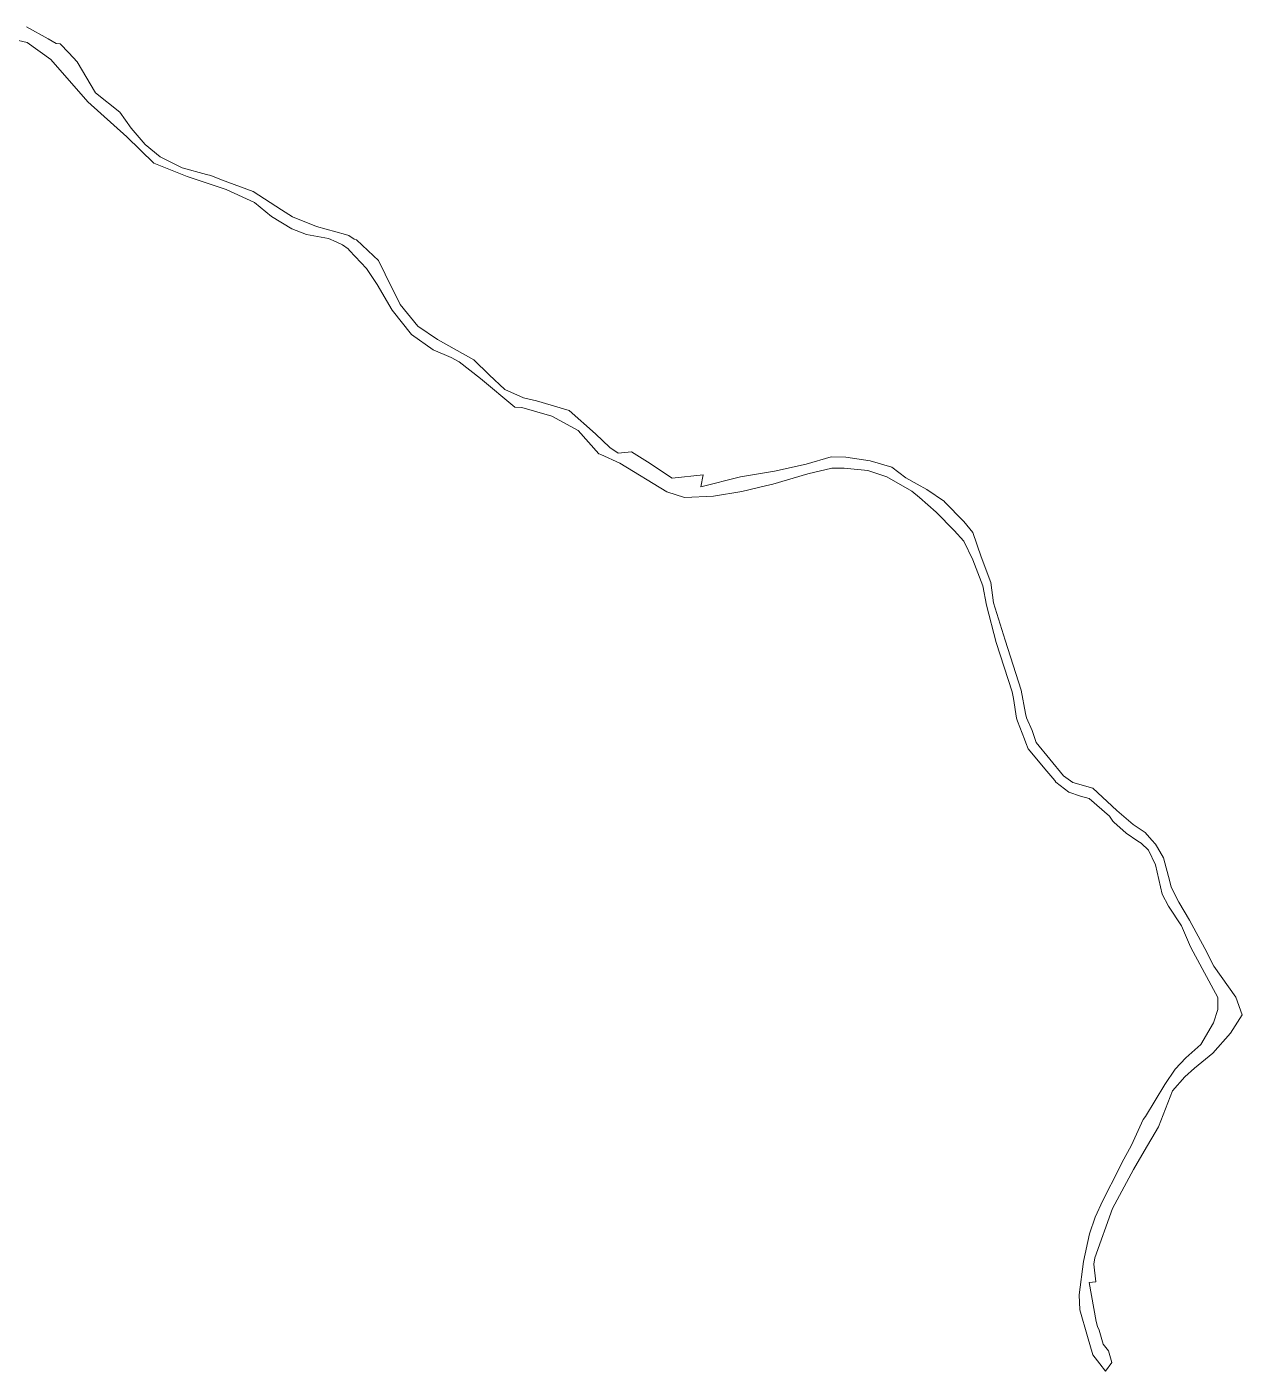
# Model space of a CAD drawing. Header units: metres. Extents: x 7511535 to 7512702, y 4691584 to 4692636.
# Drawn here: x 7512200 to 7512702, y 4691584 to 4692139 of the extents above; entities that cross this region are included whole.
import ezdxf

# ---------------------------------------------------------------- set-up
doc = ezdxf.new("R2010")
doc.units = ezdxf.units.M
doc.layers.add('Parc-Kojshi', color=251, linetype='Continuous', lineweight=0)

msp = doc.modelspace()

# ---------------------------------------------------------------- linework, layer by layer
at = {"layer": 'Parc-Kojshi', "flags": 128}
msp.add_lwpolyline([(7512200.16, 4692139.04), (7512209.013, 4692134.157), (7512212.413, 4692132.117), (7512213.943, 4692132.087), (7512217.593, 4692128.277), (7512221.053, 4692124.637), (7512228.582, 4692111.838), (7512238.662, 4692103.868), (7512243.357, 4692097.165), (7512249.052, 4692090.448), (7512255.326, 4692085.394), (7512264.351, 4692080.878), (7512274.375, 4692078.12), (7512276.241, 4692077.627), (7512280.651, 4692075.927), (7512293.761, 4692071.107), (7512305.371, 4692063.477), (7512309.931, 4692060.637), (7512319.91, 4692056.626), (7512331.88, 4692053.266), (7512333.18, 4692052.926), (7512335.42, 4692051.366), (7512336.43, 4692051.046), (7512343.32, 4692044.446), (7512345.48, 4692042.536), (7512348.21, 4692036.906), (7512354.369, 4692024.316), (7512361.759, 4692015.376), (7512369.779, 4692009.856), (7512384.869, 4692001.586), (7512391.108, 4691995.356), (7512397.568, 4691989.246), (7512405.268, 4691985.876), (7512410.628, 4691984.536), (7512424.138, 4691980.575), (7512435.108, 4691970.995), (7512441.016, 4691965.373), (7512444.415, 4691962.969), (7512449.867, 4691963.495), (7512456.497, 4691959.335), (7512466.737, 4691952.665), (7512479.467, 4691954.064), (7512478.597, 4691949.075), (7512494.867, 4691953.254), (7512508.917, 4691955.533), (7512522.007, 4691958.432), (7512532.327, 4691961.482), (7512538.417, 4691961.272), (7512548.467, 4691959.771), (7512557.467, 4691957.251), (7512563.187, 4691952.751), (7512567.807, 4691950.181), (7512571.914, 4691947.939), (7512579.187, 4691942.941), (7512579.217, 4691942.921), (7512587.096, 4691934.781), (7512590.866, 4691930.231), (7512594.266, 4691920.091), (7512598.276, 4691909.601), (7512599.355, 4691901.082), (7512604.235, 4691885.782), (7512610.884, 4691865.103), (7512612.624, 4691855.463), (7512613.024, 4691853.683), (7512615.303, 4691848.433), (7512617.033, 4691843.444), (7512628.263, 4691829.654), (7512632.113, 4691826.904), (7512640.353, 4691824.663), (7512650.342, 4691815.384), (7512657.082, 4691809.533), (7512662.082, 4691806.223), (7512664.772, 4691803.166), (7512666.322, 4691801.403), (7512667.102, 4691800.082), (7512669.592, 4691795.864), (7512672.167, 4691786.002), (7512672.751, 4691783.764), (7512675.881, 4691777.554), (7512680.261, 4691770.094), (7512686.71, 4691758.395), (7512690.36, 4691751.015), (7512699.41, 4691738.285), (7512702.049, 4691731.035), (7512697.209, 4691723.346), (7512689.979, 4691715.096), (7512682.328, 4691709.007), (7512678.378, 4691705.317), (7512673.308, 4691699.588), (7512667.548, 4691684.679), (7512661.667, 4691674.719), (7512657.137, 4691667.07), (7512654.307, 4691661.77), (7512648.466, 4691651.031), (7512641.236, 4691630.622), (7512640.885, 4691627.932), (7512641.595, 4691620.633), (7512638.905, 4691620.443), (7512641.725, 4691604.273), (7512642.284, 4691602.193), (7512642.974, 4691600.694), (7512644.734, 4691595.004), (7512646.924, 4691592.124), (7512648.194, 4691587.374), (7512645.624, 4691583.814), (7512643.344, 4691586.764), (7512640.464, 4691590.544), (7512638.264, 4691598.044), (7512635.095, 4691609.133), (7512634.755, 4691615.253), (7512636.575, 4691629.023), (7512639.026, 4691640.512), (7512641.426, 4691647.371), (7512644.546, 4691654.331), (7512651.237, 4691667.51), (7512652.437, 4691669.89), (7512656.387, 4691677.12), (7512661.168, 4691687.679), (7512662.108, 4691689.029), (7512670.078, 4691702.248), (7512674.428, 4691708.507), (7512678.879, 4691713.227), (7512684.969, 4691718.726), (7512690.209, 4691727.606), (7512692.059, 4691733.115), (7512692.059, 4691738.135), (7512681.793, 4691757.02), (7512680.717, 4691758.996), (7512676.991, 4691767.715), (7512671.723, 4691775.895), (7512669.041, 4691780.824), (7512666.291, 4691792.934), (7512663.422, 4691798.964), (7512660.412, 4691801.904), (7512659.022, 4691802.734), (7512654.242, 4691805.984), (7512649.072, 4691810.524), (7512648.652, 4691810.984), (7512647.262, 4691813.034), (7512638.942, 4691820.314), (7512635.362, 4691821.284), (7512630.542, 4691822.904), (7512625.163, 4691827.104), (7512624.663, 4691827.814), (7512621.433, 4691831.663), (7512613.713, 4691840.864), (7512612.7, 4691843.37), (7512612.21, 4691844.78), (7512609.369, 4691852.215), (7512608.854, 4691853.564), (7512607.592, 4691861.635), (7512607.164, 4691864.373), (7512600.545, 4691884.712), (7512596.485, 4691900.142), (7512594.966, 4691908.182), (7512590.923, 4691918.869), (7512587.186, 4691926.661), (7512583.176, 4691931.091), (7512575.737, 4691938.571), (7512568.787, 4691944.691), (7512565.687, 4691947.281), (7512555.317, 4691953.161), (7512547.557, 4691955.751), (7512537.667, 4691956.802), (7512532.607, 4691956.802), (7512522.767, 4691954.383), (7512508.337, 4691950.133), (7512505.29, 4691949.424), (7512495.447, 4691947.134), (7512483.807, 4691945.205), (7512471.737, 4691944.635), (7512464.487, 4691947.005), (7512445.167, 4691958.836), (7512437.317, 4691962.376), (7512436.597, 4691962.636), (7512436.497, 4691962.746), (7512427.918, 4691972.386), (7512417.048, 4691978.316), (7512404.668, 4691981.806), (7512401.738, 4691981.966), (7512387.568, 4691993.786), (7512378.789, 4692000.646), (7512375.509, 4692002.466), (7512368.079, 4692005.617), (7512359.109, 4692011.957), (7512351.049, 4692022.037), (7512344.96, 4692032.616), (7512340.49, 4692039.176), (7512333.44, 4692046.726), (7512332.96, 4692047.406), (7512330.61, 4692049.056), (7512328.02, 4692050.21), (7512324.86, 4692051.616), (7512315.78, 4692053.227), (7512309.61, 4692055.647), (7512301.221, 4692060.747), (7512294.201, 4692066.507), (7512282.481, 4692071.937), (7512266.381, 4692077.268), (7512252.701, 4692082.768), (7512241.552, 4692093.598), (7512225.492, 4692108.148), (7512210.213, 4692125.568), (7512200.403, 4692132.588), (7512192.653, 4692134.448)], dxfattribs=at)

doc.saveas('drawing.dxf')
